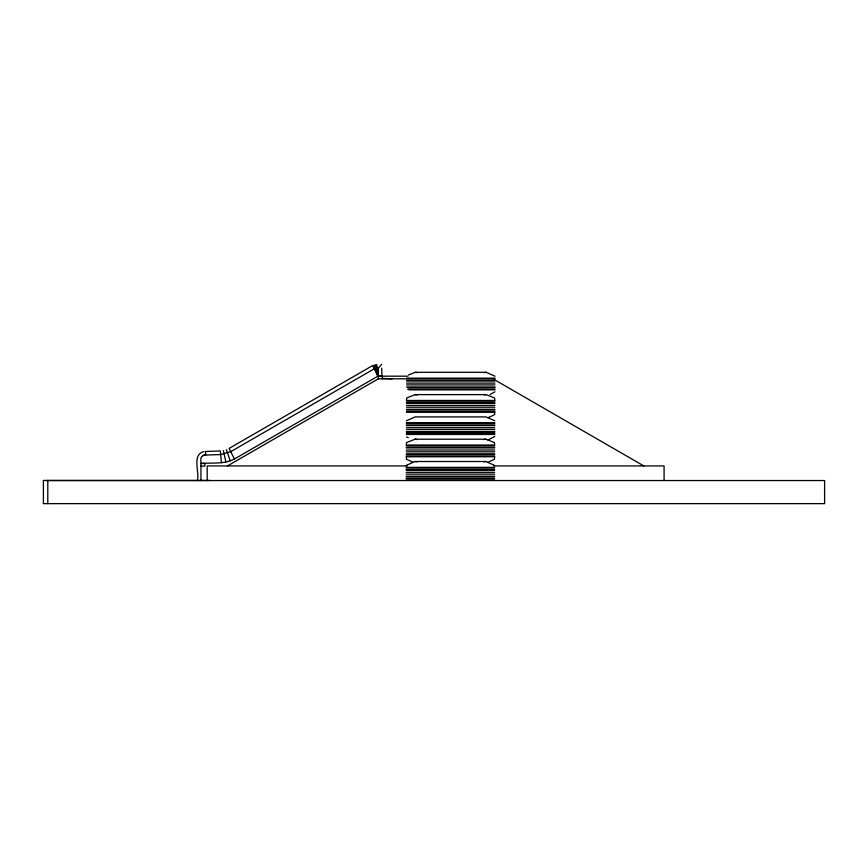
<?xml version="1.0" encoding="UTF-8"?>
<svg xmlns="http://www.w3.org/2000/svg" width="868" height="868" viewBox="0 0 868 868"><rect width="100%" height="100%" fill="white"/><g stroke="black" fill="none" stroke-linecap="round" stroke-linejoin="round"><path stroke-width="1.3" d="M202.689 455.787L204.349 455.114L220.667 454.55L230.736 451.664L374.227 368.813L378.101 368.379L381.703 364.365M200.953 480.546L200.953 463.447C212.107 462.611 224.096 464.413 234.403 459.02L377.873 376.18L378.112 367.967L378.361 378.806L227.47 465.932M406.376 420.806L415.143 416.911L486.004 416.911L494.782 420.806M406.181 465.411L414.947 461.516L485.809 461.516L494.586 465.411M494.977 391.804L490.04 394.484M494.782 436.398L487.99 439.989M488.087 417.692L494.597 414.665L494.879 412.148L406.474 412.148M487.892 462.286L494.402 459.27L494.684 456.752L406.278 456.752L406.549 459.27L413.059 462.286M408.47 374.954L415.338 372.307L486.199 372.307L494.977 376.213M484.214 372.622L486.199 372.307M415.24 394.614L406.745 397.945L406.474 400.463L494.879 400.463L494.597 397.945L486.102 394.614L415.24 394.614L417.226 394.918M484.116 394.918L486.102 394.614M415.045 439.219L406.549 442.55L406.278 445.056L494.684 445.056L494.402 442.55L485.906 439.219L415.045 439.219L417.031 439.523M483.921 439.523L485.906 439.219M483.823 461.83L485.809 461.516M200.942 466.083L204.881 466.083L204.881 463.458L200.942 463.458L200.801 459.346A4.297 4.297 0 0 1 204.349 455.114L205.532 455.071L205.532 451.469L220.32 450.959L221.448 462.731M204.002 451.534C191.416 454.55 199.868 472.604 197.351 480.546M204.349 455.114L205.542 455.071M234.403 459.02L229.119 448.43L372.622 365.58L377.873 376.18L381.974 376.039L381.703 368.184M378.361 376.18L407.971 376.18M406.571 378.155L494.977 378.155M382.3 378.394L391.989 378.806M378.361 378.806L494.977 378.806M406.571 380.368L494.977 380.368M406.571 381.019L494.977 381.019M406.571 383.092L494.977 383.092M406.571 384.915L494.977 384.915M406.571 386.998L494.977 386.998M407.678 387.638L494.977 387.638M407.678 389.2L494.977 389.2M409.023 389.851L494.977 389.851M406.474 401.114L494.879 401.114M406.474 402.665L494.879 402.665M406.474 403.316L494.879 403.316M406.474 405.399L494.879 405.399M406.474 407.211L494.879 407.211M406.474 409.295L494.879 409.295M406.474 409.946L494.879 409.946M406.474 411.508L494.879 411.508M406.376 422.759L494.782 422.759M406.376 423.41L494.782 423.41M406.376 424.973L494.782 424.973M406.376 425.624L494.782 425.624M406.376 427.696L494.782 427.696M406.376 429.519L494.782 429.519M406.376 431.591L494.782 431.591M406.376 432.242L494.782 432.242M406.376 433.805L494.782 433.805M406.376 434.456L494.782 434.456M406.278 445.707L494.684 445.707M406.278 447.27L494.684 447.27M406.278 447.921L494.684 447.921M406.278 450.004L494.684 450.004M406.278 451.816L494.684 451.816M406.278 453.899L494.684 453.899M406.278 454.55L494.684 454.55M406.278 456.101L494.684 456.101M407.19 465.932L207.202 465.932L207.202 480.546M493.957 465.932L664.085 465.932L664.085 480.546M406.181 467.364L494.586 467.364M406.181 468.015L494.586 468.015M406.181 469.566L494.586 469.566M406.181 470.217L494.586 470.217M406.181 472.3L494.586 472.3M406.181 474.123L494.586 474.123M406.181 476.196L494.586 476.196M406.181 476.847L494.586 476.847M406.181 478.409L494.586 478.409M406.181 479.06L494.586 479.06M210.143 480.46L43.4 480.46L43.4 503.635L824.6 503.635L824.6 480.546L46.688 480.546M415.338 372.307L417.324 372.622M414.947 461.516L416.933 461.83M408.286 437.656L406.647 436.962M494.087 379.479L643.817 465.932M226.298 449.624L230.248 460.778M373.967 365.016L377.873 376.18L376.777 364.408M223.347 450.47L225.908 462.026M375.356 364.625L377.873 376.18M382.3 376.18L382.3 378.806M47.794 480.46L47.794 503.635"/></g></svg>
